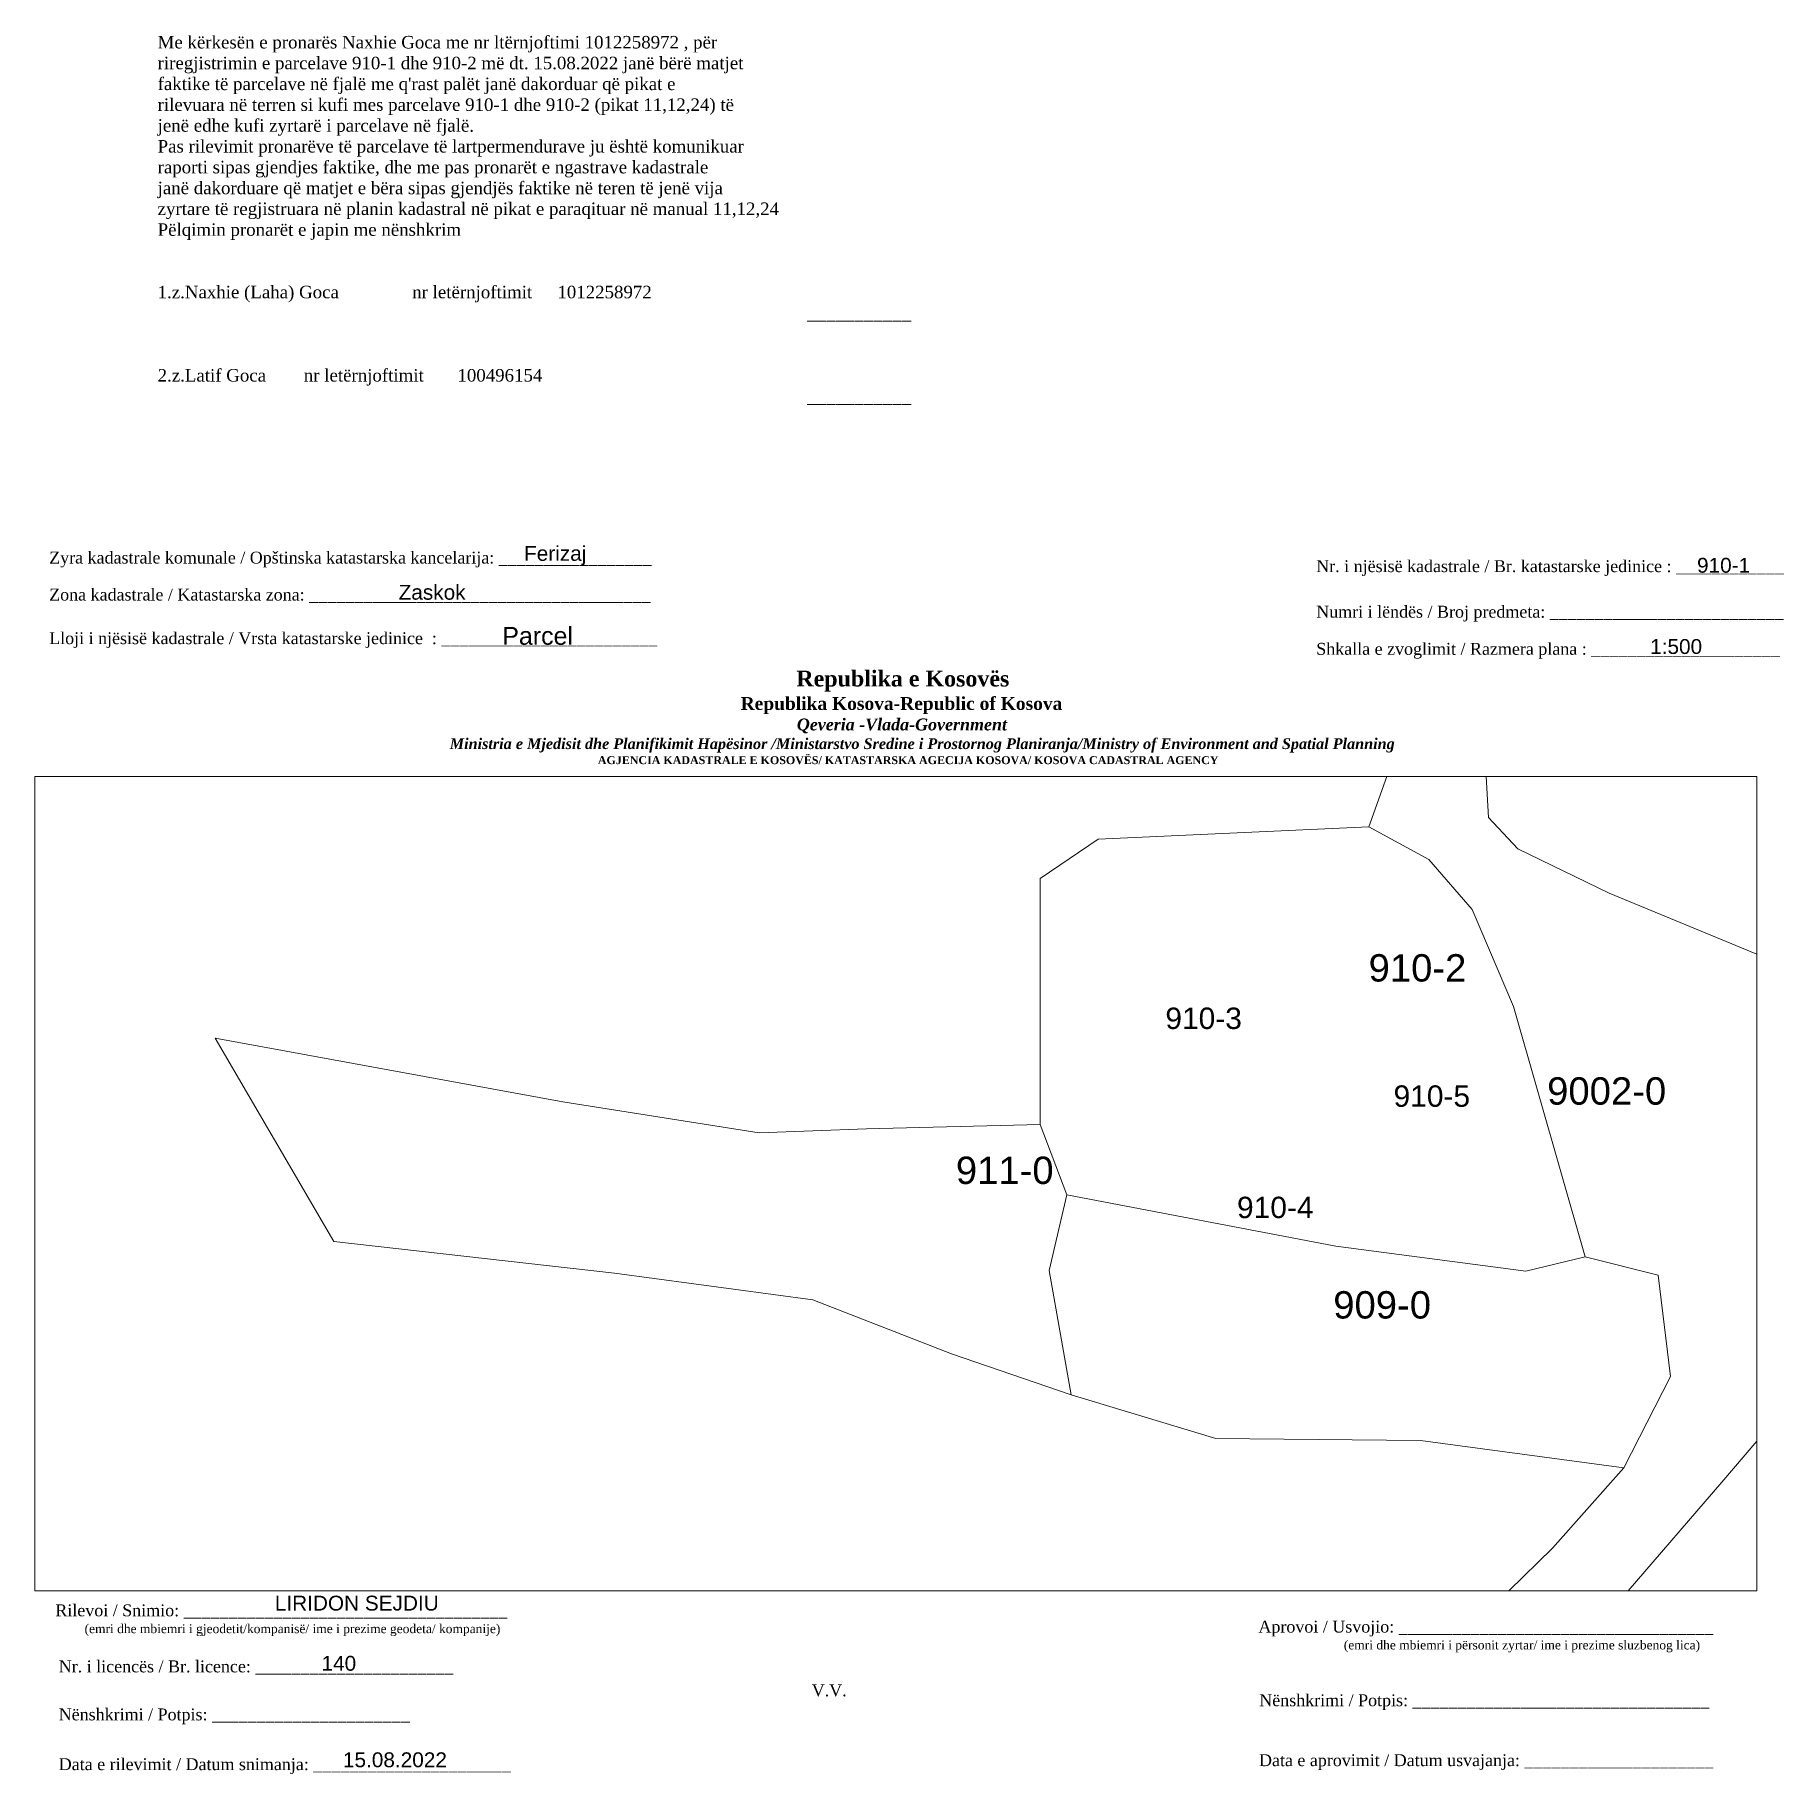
# Paper-space layout '911-0-500' of a CAD drawing. Header units: metres. Extents: x 1 to 295, y 2 to 294.
# The model-space entities are those that its viewports show. They can reach past a viewport. Long polylines and large blocks are cut down to what shows.
import ezdxf
from ezdxf.enums import TextEntityAlignment as Align

# ---------------------------------------------------------------- set-up
doc = ezdxf.new("R2010")
doc.units = ezdxf.units.M
doc.layers.get('0').update_dxf_attribs({"lineweight": 0})
for name, color, linetype, lineweight in [('Korniza e jashtme', 7, 'Continuous', 0), ('Nr-Kojshi', 251, 'Continuous', 0), ('Nr-Ri', 1, 'Continuous', 0), ('Parc-Kojshi', 251, 'Continuous', 0), ('Parcela Baze', 7, 'Continuous', 0)]:
    doc.layers.add(name, color=color, linetype=linetype, lineweight=lineweight)
doc.styles.get("Standard").update_dxf_attribs({"font": 'arial.ttf'})

msp = doc.modelspace()

# ---------------------------------------------------------------- linework, layer by layer
at = {"layer": 'Parc-Kojshi'}
for points in [[(7511020.15, 4688499.24), (7511006.41, 4688504.9), (7510998.74, 4688508.65), (7510996.29, 4688511.28), (7510995.57, 4688522.58)], [(7510991.06, 4688523.94), (7510986.22, 4688510.48), (7510991.26, 4688507.74), (7510994.91, 4688503.55), (7510998.38, 4688495.39), (7511004.41, 4688474.34), (7511010.54, 4688472.79), (7511011.58, 4688464.28), (7511007.66, 4688456.6), (7511001.67, 4688449.85), (7510994.73, 4688443.07)], [(7511002.04, 4688439.31), (7511015.89, 4688455.4), (7511035.88, 4688478.83)]]:
    msp.add_lwpolyline(points, dxfattribs=at)
at = {"layer": 'Parcela Baze', "flags": 128}
for points in [[(7510986.22, 4688510.48), (7510991.26, 4688507.74), (7510994.91, 4688503.55), (7510998.38, 4688495.39), (7511004.41, 4688474.34), (7510999.42, 4688473.14), (7510983.44, 4688475.22), (7510960.84, 4688479.55), (7510958.6, 4688485.45), (7510958.6, 4688506.14), (7510963.47, 4688509.44), (7510986.22, 4688510.48)], [(7510899.23, 4688475.62), (7510889.25, 4688492.72), (7510918.48, 4688487.37), (7510934.98, 4688484.76), (7510944.01, 4688485.11), (7510958.6, 4688485.45), (7510960.84, 4688479.55), (7510959.35, 4688473.2), (7510961.2, 4688462.74), (7510951.14, 4688466.19), (7510939.5, 4688470.71), (7510922.82, 4688472.97), (7510899.23, 4688475.62)], [(7511004.41, 4688474.34), (7511010.54, 4688472.79), (7511011.58, 4688464.28), (7511007.66, 4688456.6), (7510990.57, 4688458.89), (7510973.37, 4688459.06), (7510961.2, 4688462.74), (7510959.35, 4688473.2), (7510960.84, 4688479.55), (7510983.44, 4688475.22), (7510999.42, 4688473.14), (7511004.41, 4688474.34)]]:
    msp.add_lwpolyline(points, dxfattribs=at)

# ---------------------------------------------------------------- texts
at = {"layer": 'Nr-Kojshi'}
for s, p in [('910-2', (7510986.2, 4688497.48)), ('911-0', (7510951.51, 4688480.46)), ('909-0', (7510983.23, 4688469.15))]:
    msp.add_text(s, height=2.3, dxfattribs=at).set_placement(p)
msp.add_text('9002-0', height=2.3, dxfattribs=at).set_placement((7511006.21, 4688488.28), align=Align.MIDDLE_CENTER)
at = {"layer": 'Nr-Ri'}
for s, p in [('910-3', (7510969.12, 4688493.49)), ('910-5', (7510988.3, 4688486.95)), ('910-4', (7510975.14, 4688477.59))]:
    msp.add_text(s, height=1.8, dxfattribs=at).set_placement(p)

psp = doc.layouts.new('911-0-500')

# ---------------------------------------------------------------- texts
for s, p in [('910-1', (280.37, 203.78)), ('Zaskok', (62.11, 199.24)), ('LIRIDON SEJDIU ', (41.3, 29.28)), ('140', (49.15, 19.16)), ('15.08.2022', (52.75, 2.94))]:
    psp.add_text(s, height=2.5).set_placement(p)
for s, insert, char_height, width, attachment_point in [("{\\fTimes New Roman|b0|i0|c0|p18;Me kërkesën e pronarës Naxhie Goca me nr ltërnjoftimi 1012258972 , për\\Priregjistrimin e parcelave 910-1 dhe 910-2 më dt. 15.08.2022 janë bërë matjet\\Pfaktike të parcelave në fjalë me q'rast palët janë dakorduar që pikat e\\Prilevuara në terren si kufi mes parcelave 910-1 dhe 910-2 (pikat 11,12,24) të\\Pjenë edhe kufi zyrtarë i parcelave në fjalë.\\PPas rilevimit pronarëve të parcelave të lartpermendurave ju është komunikuar\\Praporti sipas gjendjes faktike, dhe me pas pronarët e ngastrave kadastrale \\Pjanë dakorduare që matjet e bëra sipas gjendjës faktike në teren të jenë vija\\Pzyrtare të regjistruara në planin kadastral në pikat e paraqituar në manual 11,12,24 \\PPëlqimin pronarët e japin me nënshkrim\\P\\P\\P1.z.Naxhie (Laha) Goca^I^I nr letërnjoftimit^I1012258972\\P^I^I^I^I^I^I^I^I^I^I^I^I^I___________\\P\\P\\P2.z.Latif Goca        nr letërnjoftimit^I100496154\\P^I^I^I^I^I^I^I^I^I^I^I^I^I___________}", (21.6, 294.03), 2.1, 127.9258, 1), ('{\\fTimes New Roman|b0|i0|c0|p18;Zyra kadastrale komunale / Opštinska katastarska kancelarija: _________________}', (3.37, 207.32), 2, 100.6873, 1), ('Ferizaj', (88.43, 206.65), 2.5, 9.9735, 5), ('{\\fTimes New Roman|b0|i0|c0|p18;Nr. i njësisë kadastrale / Br. katastarske jedinice : ____________}', (216.36, 205.88), 2, 79.9484, 1), ('{\\fTimes New Roman|b0|i0|c0|p18;Zona kadastrale / Katastarska zona: ______________________________________}', (3.37, 201.1), 2, 100.6873, 1), ('{\\fTimes New Roman|b0|i0|c0|p18;Numri i lëndës / Broj predmeta: __________________________}', (216.36, 198.22), 2, 79.9484, 1), ('{\\fArial|b0|i0|c0|p34;Parcel}', (85.48, 193.14), 3, 11.2939, 5), ('{\\fTimes New Roman|b0|i0|c0|p18;Lloji i njësisë kadastrale / Vrsta katastarske jedinice  : ________________________}', (3.37, 193.77), 2, 100.6873, 1), ('{\\fTimes New Roman|b0|i0|c0|p18;Shkalla e zvoglimit / Razmera plana : _____________________}', (216.36, 191.98), 2, 79.9484, 1), ('1:500', (276.86, 191.35), 2.5, 10.1784, 5), ('\\pi77.297;{\\fBook Antiqua|b1|i0|c0|p18;\\H1.333x;Republika e Kosovës\\fTimes New Roman|b1|i0|c0|p18;\\P\\pi67.927;\\fBook Antiqua|b1|i0|c0|p18;\\H0.8125x;Republika Kosova-Republic of Kosova\\fTimes New Roman|b1|i0|c0|p18;\\P\\pi77.378;\\fBook Antiqua|b1|i1|c0|p18;\\H0.9233x;Qeveria -Vlada-Government \\P\\pi13.032,l6,t23.033;\\fTimes New Roman|b1|i1|c0|p18;\\H0.9x;Ministria e Mjedisit dhe Planifikimit Hapësinor /Ministarstvo Sredine i Prostornog Planiranja/Ministry of Environment and Spatial Planning\\P\\pi43.931,l0,tz;\\fBook Antiqua|b1|i0|c0|p18;\\H0.7406x;AGJENCIA KADASTRALE E KOSOVËS/ KATASTARSKA AGECIJA KOSOVA/ KOSOVA CADASTRAL AGENCY}', (51.67, 187.32), 2, 191.8237, 1), ('{\\fTimes New Roman|b0|i0|c0|p18;Rilevoi / Snimio: ____________________________________\\P     \\H0.75x;(emri dhe mbiemri i gjeodetit/kompanisë/ ime i prezime geodeta/ kompanije)}', (42.38, 27.65), 2, 74.7958, 5), ('{\\fTimes New Roman|b0|i0|c0|p18; Aprovoi / Usvojio: ___________________________________\\P                    \\H0.75x;(emri dhe mbiemri i përsonit zyrtar/ ime i prezime sluzbenog lica)}', (205.89, 27.58), 2, 83.344, 1), ('{\\fTimes New Roman|b0|i0|c0|p18;Nr. i licencës / Br. licence: ______________________\\P                                }', (4.98, 20.89), 2, 83.344, 1), ('{\\fTimes New Roman|b0|i0|c0|p18;V.V.                                 }', (134.49, 15.84), 2, 5.7076, 5), ('{\\fTimes New Roman|b0|i0|c0|p18; Nënshkrimi / Potpis: _________________________________}', (206.03, 15.2), 2, 83.344, 1), ('{\\fTimes New Roman|b0|i0|c0|p18;Nënshkrimi / Potpis: ______________________\\P                                 }', (4.98, 12.82), 2, 83.344, 1), ('{\\fTimes New Roman|b0|i0|c0|p18;Data e rilevimit / Datum snimanja: ______________________\\P                                 }', (4.98, 4.45), 2, 83.344, 1), ('{\\fTimes New Roman|b0|i0|c0|p18; Data e aprovimit / Datum usvajanja: _____________________}', (205.98, 5.12), 2, 83.344, 1)]:
    psp.add_mtext(s, dxfattribs=dict(insert=insert, char_height=char_height, width=width, attachment_point=attachment_point))

# ---------------------------------------------------------------- viewports
at = {"layer": 'Korniza e jashtme', "view_target_point": (370776.43, 310629.57)}
psp.add_viewport(center=(145.7, 101.04), size=(289.43, 136.9028), view_center_point=(7140170.04, 4377850.91), view_height=68.4514, dxfattribs=at)

doc.saveas('drawing.dxf')
